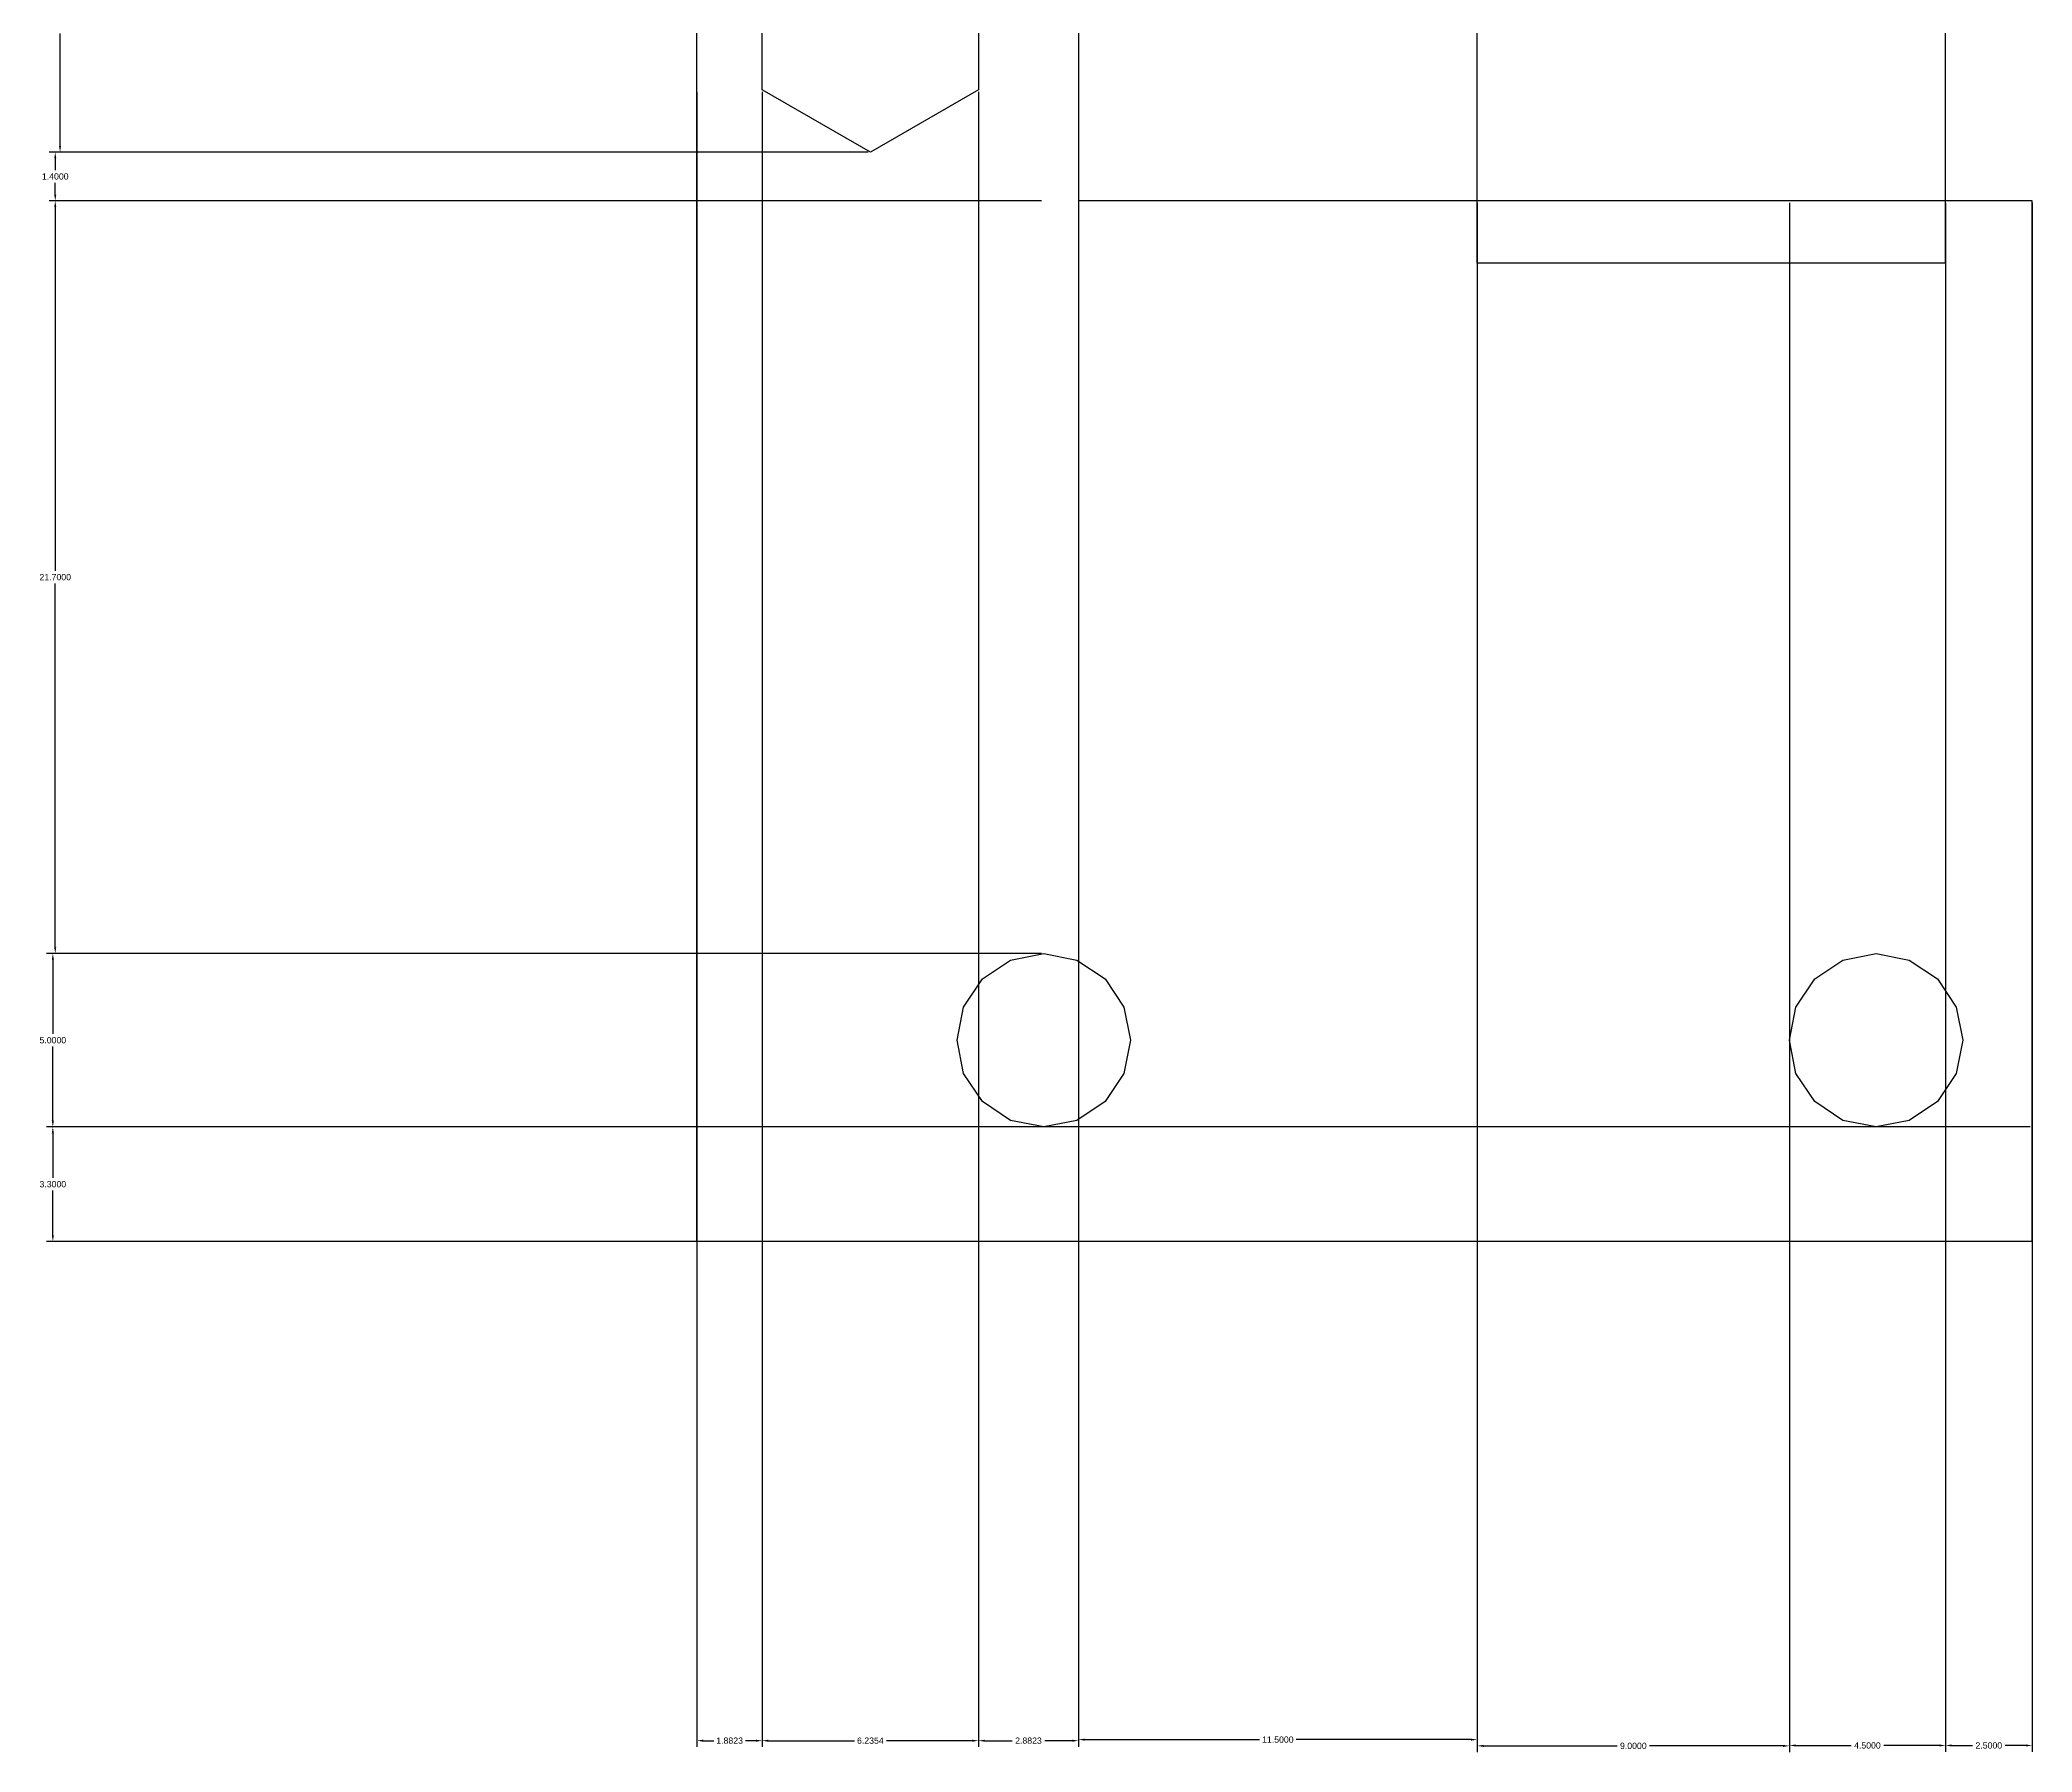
# Model space of a CAD drawing. Extents: x -35.4 to 22, y -46.2 to 52.5.
# Drawn here: x -35.4 to 22, y -46.2 to 3.1 of the extents above; entities that cross this region are included whole.
import ezdxf

# ---------------------------------------------------------------- set-up
doc = ezdxf.new("R2010")
doc.units = 0
doc.header["$MEASUREMENT"] = 0
doc.layers.get('0').update_dxf_attribs({"linetype": 'CONTINUOUS'})
doc.layers.get('Defpoints').update_dxf_attribs({"linetype": 'CONTINUOUS'})
doc.styles.get("Standard").update_dxf_attribs({"font": 'ARIAL.TTF'})
doc.dimstyles.get("Standard").update_dxf_attribs({"dimtxt": 0.18, "dimasz": 0.18, "dimexe": 0.18, "dimexo": 0.0625, "dimgap": 0.09, "dimtad": 0, "dimtih": 1, "dimtoh": 1, "dimdec": 4, "dimzin": 0, "dimdsep": 46, "dimtxsty": 'STANDARD', "dimcen": 0.09, "dimadec": 0, "dimazin": 0, "dimtfac": 1, "dimtdec": 4, "dimtofl": 0, "dimtmove": 0, "dimatfit": 3, "dimfxl": 1, "dimtolj": 1, "dimtzin": 0, "dimarcsym": 0})

# ---------------------------------------------------------------- blocks, each defined once
blk = doc.blocks.new('UNION002')
at = {"color": 0}
for p, q in [((22, 52.5), (-16.5, 52.5)), ((-16.5, -31.5), (-16.5, 52.5)), ((22, 22.5), (22, 52.5)), ((-8.268, 48.468), (-7.457, 49.01)), ((-7.457, 49.01), (-6.5, 49.2)), ((-6.5, 49.2), (-5.543, 49.01)), ((-5.543, 49.01), (-4.732, 48.468)), ((15.732, 48.468), (16.543, 49.01)), ((16.543, 49.01), (17.5, 49.2)), ((17.5, 49.2), (18.457, 49.01)), ((18.457, 49.01), (19.268, 48.468)), ((-8.81, 47.657), (-8.268, 48.468)), ((-4.732, 48.468), (-4.19, 47.657)), ((15.19, 47.657), (15.732, 48.468)), ((19.268, 48.468), (19.81, 47.657)), ((-9, 46.7), (-8.81, 47.657)), ((-4.19, 47.657), (-4, 46.7)), ((15, 46.7), (15.19, 47.657)), ((19.81, 47.657), (20, 46.7)), ((-8.81, 45.743), (-9, 46.7)), ((-4, 46.7), (-4.19, 45.743)), ((15.19, 45.743), (15, 46.7)), ((20, 46.7), (19.81, 45.743)), ((-8.268, 44.932), (-8.81, 45.743)), ((-4.19, 45.743), (-4.732, 44.932)), ((15.732, 44.932), (15.19, 45.743)), ((19.81, 45.743), (19.268, 44.932)), ((-7.457, 44.39), (-8.268, 44.932)), ((-4.732, 44.932), (-5.543, 44.39)), ((16.543, 44.39), (15.732, 44.932)), ((19.268, 44.932), (18.457, 44.39)), ((-6.5, 44.2), (-7.457, 44.39)), ((-5.543, 44.39), (-6.5, 44.2)), ((17.5, 44.2), (16.543, 44.39)), ((18.457, 44.39), (17.5, 44.2)), ((19.5, 24.3), (6, 24.3)), ((6, 22.5), (6, 24.3)), ((19.5, 22.5), (19.5, 24.3)), ((6, 22.5), (-5.5, 22.5)), ((-5.5, 22.5), (-5.5, -1.5)), ((19.5, 22.5), (6, 22.5)), ((6, -1.5), (6, 22.5)), ((22, 22.5), (19.5, 22.5)), ((19.5, -1.5), (19.5, 22.5)), ((-14.618, 19.3), (-11.5, 21.1)), ((-11.5, 21.1), (-8.382, 19.3)), ((-14.618, 15.7), (-14.618, 19.3)), ((-8.382, 19.3), (-8.382, 15.7)), ((-11.5, 13.9), (-14.618, 15.7)), ((-8.382, 15.7), (-11.5, 13.9)), ((-14.618, 5.3), (-11.5, 7.1)), ((-11.5, 7.1), (-8.382, 5.3)), ((-14.618, 1.7), (-14.618, 5.3)), ((-8.382, 5.3), (-8.382, 1.7)), ((-11.5, -0.1), (-14.618, 1.7)), ((-8.382, 1.7), (-11.5, -0.1)), ((6, -1.5), (-5.5, -1.5)), ((6, -3.3), (6, -1.5)), ((19.5, -1.5), (6, -1.5)), ((19.5, -3.3), (19.5, -1.5)), ((22, -1.5), (19.5, -1.5)), ((22, -31.5), (22, -1.5)), ((19.5, -3.3), (6, -3.3)), ((-8.268, -23.932), (-7.457, -23.39)), ((-7.457, -23.39), (-6.5, -23.2)), ((-6.5, -23.2), (-5.543, -23.39)), ((-5.543, -23.39), (-4.732, -23.932)), ((15.732, -23.932), (16.543, -23.39)), ((16.543, -23.39), (17.5, -23.2)), ((17.5, -23.2), (18.457, -23.39)), ((18.457, -23.39), (19.268, -23.932)), ((-8.81, -24.743), (-8.268, -23.932)), ((-4.732, -23.932), (-4.19, -24.743)), ((15.19, -24.743), (15.732, -23.932)), ((19.268, -23.932), (19.81, -24.743)), ((-9, -25.7), (-8.81, -24.743)), ((-4.19, -24.743), (-4, -25.7)), ((15, -25.7), (15.19, -24.743)), ((19.81, -24.743), (20, -25.7)), ((-8.81, -26.657), (-9, -25.7)), ((-4, -25.7), (-4.19, -26.657)), ((15.19, -26.657), (15, -25.7)), ((20, -25.7), (19.81, -26.657)), ((-8.268, -27.468), (-8.81, -26.657)), ((-4.19, -26.657), (-4.732, -27.468)), ((15.732, -27.468), (15.19, -26.657)), ((19.81, -26.657), (19.268, -27.468)), ((-7.457, -28.01), (-8.268, -27.468)), ((-4.732, -27.468), (-5.543, -28.01)), ((16.543, -28.01), (15.732, -27.468)), ((19.268, -27.468), (18.457, -28.01)), ((-6.5, -28.2), (-7.457, -28.01)), ((-5.543, -28.01), (-6.5, -28.2)), ((17.5, -28.2), (16.543, -28.01)), ((18.457, -28.01), (17.5, -28.2)), ((22, -31.5), (-16.5, -31.5))]:
    blk.add_line(p, q, dxfattribs=at)
blk = doc.blocks.new('*D1')
at = {"color": 0, "linetype": 'Continuous', "lineweight": -2, "transparency": 16777216}
for p, q in [((21.938, -28.2), (-35.253, -28.2)), ((-35.073, -28.38), (-35.073, -29.668)), ((-35.073, -31.32), (-35.073, -30.032)), ((21.938, -31.5), (-35.253, -31.5))]:
    blk.add_line(p, q, dxfattribs=at)
at = {"color": 0, "linetype": 'Continuous', "transparency": 16777216}
for points in [[(-35.103, -28.38), (-35.043, -28.38), (-35.073, -28.2)], [(-35.103, -31.32), (-35.043, -31.32), (-35.073, -31.5)]]:
    blk.add_solid(points, dxfattribs=at)
at = {"layer": 'Defpoints', "color": 0, "linetype": 'Continuous', "transparency": 16777216}
for p in [(-35.073, -28.2), (22, -28.2), (22, -31.5)]:
    blk.add_point(p, dxfattribs=at)
at = {"color": 0, "linetype": 'Continuous', "transparency": 16777216, "insert": (-35.073, -29.85), "char_height": 0.18, "attachment_point": 5}
blk.add_mtext('\\A1;3.3000', dxfattribs=at)
blk = doc.blocks.new('*D2')
at = {"color": 0, "linetype": 'Continuous', "lineweight": -2, "transparency": 16777216}
for p, q in [((-6.563, -23.2), (-35.253, -23.2)), ((-35.073, -23.38), (-35.073, -25.518)), ((-35.073, -28.02), (-35.073, -25.882)), ((-6.563, -28.2), (-35.253, -28.2))]:
    blk.add_line(p, q, dxfattribs=at)
at = {"color": 0, "linetype": 'Continuous', "transparency": 16777216}
for points in [[(-35.103, -23.38), (-35.043, -23.38), (-35.073, -23.2)], [(-35.103, -28.02), (-35.043, -28.02), (-35.073, -28.2)]]:
    blk.add_solid(points, dxfattribs=at)
at = {"layer": 'Defpoints', "color": 0, "linetype": 'Continuous', "transparency": 16777216}
for p in [(-35.073, -23.2), (-6.5, -23.2), (-6.5, -28.2)]:
    blk.add_point(p, dxfattribs=at)
at = {"color": 0, "linetype": 'Continuous', "transparency": 16777216, "insert": (-35.073, -25.7), "char_height": 0.18, "attachment_point": 5}
blk.add_mtext('\\A1;5.0000', dxfattribs=at)
blk = doc.blocks.new('*D3')
at = {"color": 0, "linetype": 'Continuous', "lineweight": -2, "transparency": 16777216}
for p, q in [((-6.563, -1.5), (-35.184, -1.5)), ((-35.004, -1.68), (-35.004, -12.168)), ((-35.004, -23.02), (-35.004, -12.532)), ((-6.563, -23.2), (-35.184, -23.2))]:
    blk.add_line(p, q, dxfattribs=at)
at = {"color": 0, "linetype": 'Continuous', "transparency": 16777216}
for points in [[(-35.034, -1.68), (-34.974, -1.68), (-35.004, -1.5)], [(-35.034, -23.02), (-34.974, -23.02), (-35.004, -23.2)]]:
    blk.add_solid(points, dxfattribs=at)
at = {"layer": 'Defpoints', "color": 0, "linetype": 'Continuous', "transparency": 16777216}
for p in [(-35.004, -1.5), (-6.5, -1.5), (-6.5, -23.2)]:
    blk.add_point(p, dxfattribs=at)
at = {"color": 0, "linetype": 'Continuous', "transparency": 16777216, "insert": (-35.004, -12.35), "char_height": 0.18, "attachment_point": 5}
blk.add_mtext('\\A1;21.7000', dxfattribs=at)
blk = doc.blocks.new('*D4')
at = {"color": 0, "linetype": 'Continuous', "lineweight": -2, "transparency": 16777216}
for p, q in [((-11.562, -0.1), (-35.184, -0.1)), ((-35.004, -0.28), (-35.004, -0.618)), ((-35.004, -1.32), (-35.004, -0.982)), ((-11.562, -1.5), (-35.184, -1.5))]:
    blk.add_line(p, q, dxfattribs=at)
at = {"color": 0, "linetype": 'Continuous', "transparency": 16777216}
for points in [[(-35.034, -0.28), (-34.974, -0.28), (-35.004, -0.1)], [(-35.034, -1.32), (-34.974, -1.32), (-35.004, -1.5)]]:
    blk.add_solid(points, dxfattribs=at)
at = {"layer": 'Defpoints', "color": 0, "linetype": 'Continuous', "transparency": 16777216}
for p in [(-11.5, -0.1), (-35.004, -1.5), (-11.5, -1.5)]:
    blk.add_point(p, dxfattribs=at)
at = {"color": 0, "linetype": 'Continuous', "transparency": 16777216, "insert": (-35.004, -0.8), "char_height": 0.18, "attachment_point": 5}
blk.add_mtext('\\A1;1.4000', dxfattribs=at)
blk = doc.blocks.new('*D5')
at = {"color": 0, "linetype": 'Continuous', "lineweight": -2, "transparency": 16777216}
for p, q in [((-11.562, 7.1), (-35.046, 7.1)), ((-34.866, 6.92), (-34.866, 3.682)), ((-34.866, 0.08), (-34.866, 3.318)), ((-11.562, -0.1), (-35.046, -0.1))]:
    blk.add_line(p, q, dxfattribs=at)
at = {"color": 0, "linetype": 'Continuous', "transparency": 16777216}
for points in [[(-34.896, 6.92), (-34.836, 6.92), (-34.866, 7.1)], [(-34.896, 0.08), (-34.836, 0.08), (-34.866, -0.1)]]:
    blk.add_solid(points, dxfattribs=at)
at = {"layer": 'Defpoints', "color": 0, "linetype": 'Continuous', "transparency": 16777216}
for p in [(-11.5, 7.1), (-34.866, -0.1), (-11.5, -0.1)]:
    blk.add_point(p, dxfattribs=at)
at = {"color": 0, "linetype": 'Continuous', "transparency": 16777216, "insert": (-34.866, 3.5), "char_height": 0.18, "attachment_point": 5}
blk.add_mtext('\\A1;7.2000', dxfattribs=at)
blk = doc.blocks.new('*D8')
at = {"color": 0, "linetype": 'Continuous', "lineweight": -2, "transparency": 16777216}
for p, q in [((-16.5, 1.637), (-16.5, -46.072)), ((-14.618, 1.637), (-14.618, -46.072)), ((-16.32, -45.892), (-16.015, -45.892)), ((-14.798, -45.892), (-15.103, -45.892))]:
    blk.add_line(p, q, dxfattribs=at)
at = {"color": 0, "linetype": 'Continuous', "transparency": 16777216}
for points in [[(-16.32, -45.862), (-16.32, -45.922), (-16.5, -45.892)], [(-14.798, -45.862), (-14.798, -45.922), (-14.618, -45.892)]]:
    blk.add_solid(points, dxfattribs=at)
at = {"layer": 'Defpoints', "color": 0, "linetype": 'Continuous', "transparency": 16777216}
for p in [(-16.5, 1.7), (-14.618, 1.7), (-16.5, -45.892)]:
    blk.add_point(p, dxfattribs=at)
at = {"color": 0, "linetype": 'Continuous', "transparency": 16777216, "insert": (-15.559, -45.892), "char_height": 0.18, "attachment_point": 5}
blk.add_mtext('\\A1;1.8823', dxfattribs=at)
blk = doc.blocks.new('*D9')
at = {"color": 0, "linetype": 'Continuous', "lineweight": -2, "transparency": 16777216}
for p, q in [((-14.618, 1.637), (-14.618, -46.072)), ((-8.382, 1.637), (-8.382, -46.072)), ((-14.438, -45.892), (-11.962, -45.892)), ((-8.562, -45.892), (-11.038, -45.892))]:
    blk.add_line(p, q, dxfattribs=at)
at = {"color": 0, "linetype": 'Continuous', "transparency": 16777216}
for points in [[(-14.438, -45.862), (-14.438, -45.922), (-14.618, -45.892)], [(-8.562, -45.862), (-8.562, -45.922), (-8.382, -45.892)]]:
    blk.add_solid(points, dxfattribs=at)
at = {"layer": 'Defpoints', "color": 0, "linetype": 'Continuous', "transparency": 16777216}
for p in [(-14.618, 1.7), (-8.382, 1.7), (-14.618, -45.892)]:
    blk.add_point(p, dxfattribs=at)
at = {"color": 0, "linetype": 'Continuous', "transparency": 16777216, "insert": (-11.5, -45.892), "char_height": 0.18, "attachment_point": 5}
blk.add_mtext('\\A1;6.2354', dxfattribs=at)
blk = doc.blocks.new('*D10')
at = {"color": 0, "linetype": 'Continuous', "lineweight": -2, "transparency": 16777216}
for p, q in [((-8.382, 1.637), (-8.382, -46.072)), ((-5.5, 1.637), (-5.5, -46.072)), ((-8.202, -45.892), (-7.408, -45.892)), ((-5.68, -45.892), (-6.474, -45.892))]:
    blk.add_line(p, q, dxfattribs=at)
at = {"color": 0, "linetype": 'Continuous', "transparency": 16777216}
for points in [[(-8.202, -45.862), (-8.202, -45.922), (-8.382, -45.892)], [(-5.68, -45.862), (-5.68, -45.922), (-5.5, -45.892)]]:
    blk.add_solid(points, dxfattribs=at)
at = {"layer": 'Defpoints', "color": 0, "linetype": 'Continuous', "transparency": 16777216}
for p in [(-8.382, 1.7), (-5.5, 1.7), (-5.5, -45.892)]:
    blk.add_point(p, dxfattribs=at)
at = {"color": 0, "linetype": 'Continuous', "transparency": 16777216, "insert": (-6.941, -45.892), "char_height": 0.18, "attachment_point": 5}
blk.add_mtext('\\A1;2.8823', dxfattribs=at)
blk = doc.blocks.new('*D11')
at = {"color": 0, "linetype": 'Continuous', "lineweight": -2, "transparency": 16777216}
for p, q in [((-5.5, -1.563), (-5.5, -46.042)), ((6, -1.563), (6, -46.042)), ((-5.32, -45.862), (-0.277, -45.862)), ((5.82, -45.862), (0.777, -45.862))]:
    blk.add_line(p, q, dxfattribs=at)
at = {"color": 0, "linetype": 'Continuous', "transparency": 16777216}
for points in [[(-5.32, -45.832), (-5.32, -45.892), (-5.5, -45.862)], [(5.82, -45.832), (5.82, -45.892), (6, -45.862)]]:
    blk.add_solid(points, dxfattribs=at)
at = {"layer": 'Defpoints', "color": 0, "linetype": 'Continuous', "transparency": 16777216}
for p in [(-5.5, -1.5), (6, -1.5), (-5.5, -45.862)]:
    blk.add_point(p, dxfattribs=at)
at = {"color": 0, "linetype": 'Continuous', "transparency": 16777216, "insert": (0.25, -45.862), "char_height": 0.18, "attachment_point": 5}
blk.add_mtext('\\A1;11.5000', dxfattribs=at)
blk = doc.blocks.new('*D12')
at = {"color": 0, "linetype": 'Continuous', "lineweight": -2, "transparency": 16777216}
for p, q in [((6, -25.762), (6, -46.222)), ((15, -25.762), (15, -46.222)), ((6.18, -46.042), (10.033, -46.042)), ((14.82, -46.042), (10.967, -46.042))]:
    blk.add_line(p, q, dxfattribs=at)
at = {"color": 0, "linetype": 'Continuous', "transparency": 16777216}
for points in [[(6.18, -46.012), (6.18, -46.072), (6, -46.042)], [(14.82, -46.012), (14.82, -46.072), (15, -46.042)]]:
    blk.add_solid(points, dxfattribs=at)
at = {"layer": 'Defpoints', "color": 0, "linetype": 'Continuous', "transparency": 16777216}
for p in [(6, -25.7), (15, -25.7), (6, -46.042)]:
    blk.add_point(p, dxfattribs=at)
at = {"color": 0, "linetype": 'Continuous', "transparency": 16777216, "insert": (10.5, -46.042), "char_height": 0.18, "attachment_point": 5}
blk.add_mtext('\\A1;9.0000', dxfattribs=at)
blk = doc.blocks.new('*D13')
at = {"color": 0, "linetype": 'Continuous', "lineweight": -2, "transparency": 16777216}
for p, q in [((15, -1.562), (15, -46.21)), ((19.5, -1.562), (19.5, -46.21)), ((15.18, -46.03), (16.78, -46.03)), ((19.32, -46.03), (17.72, -46.03))]:
    blk.add_line(p, q, dxfattribs=at)
at = {"color": 0, "linetype": 'Continuous', "transparency": 16777216}
for points in [[(15.18, -46), (15.18, -46.06), (15, -46.03)], [(19.32, -46), (19.32, -46.06), (19.5, -46.03)]]:
    blk.add_solid(points, dxfattribs=at)
at = {"layer": 'Defpoints', "color": 0, "linetype": 'Continuous', "transparency": 16777216}
for p in [(15, -1.5), (19.5, -1.5), (15, -46.03)]:
    blk.add_point(p, dxfattribs=at)
at = {"color": 0, "linetype": 'Continuous', "transparency": 16777216, "insert": (17.25, -46.03), "char_height": 0.18, "attachment_point": 5}
blk.add_mtext('\\A1;4.5000', dxfattribs=at)
blk = doc.blocks.new('*D14')
at = {"color": 0, "linetype": 'Continuous', "lineweight": -2, "transparency": 16777216}
for p, q in [((19.5, -1.562), (19.5, -46.21)), ((22, -1.562), (22, -46.21)), ((19.68, -46.03), (20.282, -46.03)), ((21.82, -46.03), (21.218, -46.03))]:
    blk.add_line(p, q, dxfattribs=at)
at = {"color": 0, "linetype": 'Continuous', "transparency": 16777216}
for points in [[(19.68, -46), (19.68, -46.06), (19.5, -46.03)], [(21.82, -46), (21.82, -46.06), (22, -46.03)]]:
    blk.add_solid(points, dxfattribs=at)
at = {"layer": 'Defpoints', "color": 0, "linetype": 'Continuous', "transparency": 16777216}
for p in [(19.5, -1.5), (22, -1.5), (19.5, -46.03)]:
    blk.add_point(p, dxfattribs=at)
at = {"color": 0, "linetype": 'Continuous', "transparency": 16777216, "insert": (20.75, -46.03), "char_height": 0.18, "attachment_point": 5}
blk.add_mtext('\\A1;2.5000', dxfattribs=at)

msp = doc.modelspace()

# ---------------------------------------------------------------- block references
at = {"color": 0}
msp.add_blockref('UNION002', (0, 0), dxfattribs=at)

# ---------------------------------------------------------------- dimensions: what is measured, and where the dimension line sits
at = {"linetype": 'Continuous'}
for base, p1, p2, picture, middle in [((-34.86615, -0.1), (-11.5, 7.1), (-11.5, -0.1), '*D5', (-34.86615, 3.5)), ((-35.00407, -1.5), (-11.5, -0.1), (-11.5, -1.5), '*D4', (-35.00407, -0.8)), ((-35.00407, -1.5), (-6.5, -23.2), (-6.5, -1.5), '*D3', (-35.00407, -12.35)), ((-35.07303, -23.2), (-6.5, -28.2), (-6.5, -23.2), '*D2', (-35.07303, -25.7)), ((-35.07303, -28.2), (22, -31.5), (22, -28.2), '*D1', (-35.07303, -29.85))]:
    dim = msp.add_linear_dim(base=base, p1=p1, p2=p2, angle=90, dimstyle='Standard', dxfattribs=at)
    dim.commit()
    dim.dimension.update_dxf_attribs({"geometry": picture, "text_midpoint": middle})
for base, p1, p2, picture, middle in [((-16.5, -45.8924), (-14.61769, 1.7), (-16.5, 1.7), '*D8', (-15.55885, -45.8924)), ((-14.61769, -45.8924), (-8.38231, 1.7), (-14.61769, 1.7), '*D9', (-11.5, -45.8924)), ((-5.5, -45.8924), (-8.38231, 1.7), (-5.5, 1.7), '*D10', (-6.94115, -45.8924)), ((-5.5, -45.8624), (6, -1.5), (-5.5, -1.5), '*D11', (0.25, -45.8624)), ((15, -46.03037), (19.5, -1.5), (15, -1.5), '*D13', (17.25, -46.03037)), ((19.5, -46.03037), (22, -1.5), (19.5, -1.5), '*D14', (20.75, -46.03037)), ((6, -46.0424), (15, -25.7), (6, -25.7), '*D12', (10.5, -46.0424))]:
    dim = msp.add_linear_dim(base=base, p1=p1, p2=p2, dimstyle='Standard', dxfattribs=at)
    dim.commit()
    dim.dimension.update_dxf_attribs({"geometry": picture, "text_midpoint": middle})

doc.saveas('drawing.dxf')
